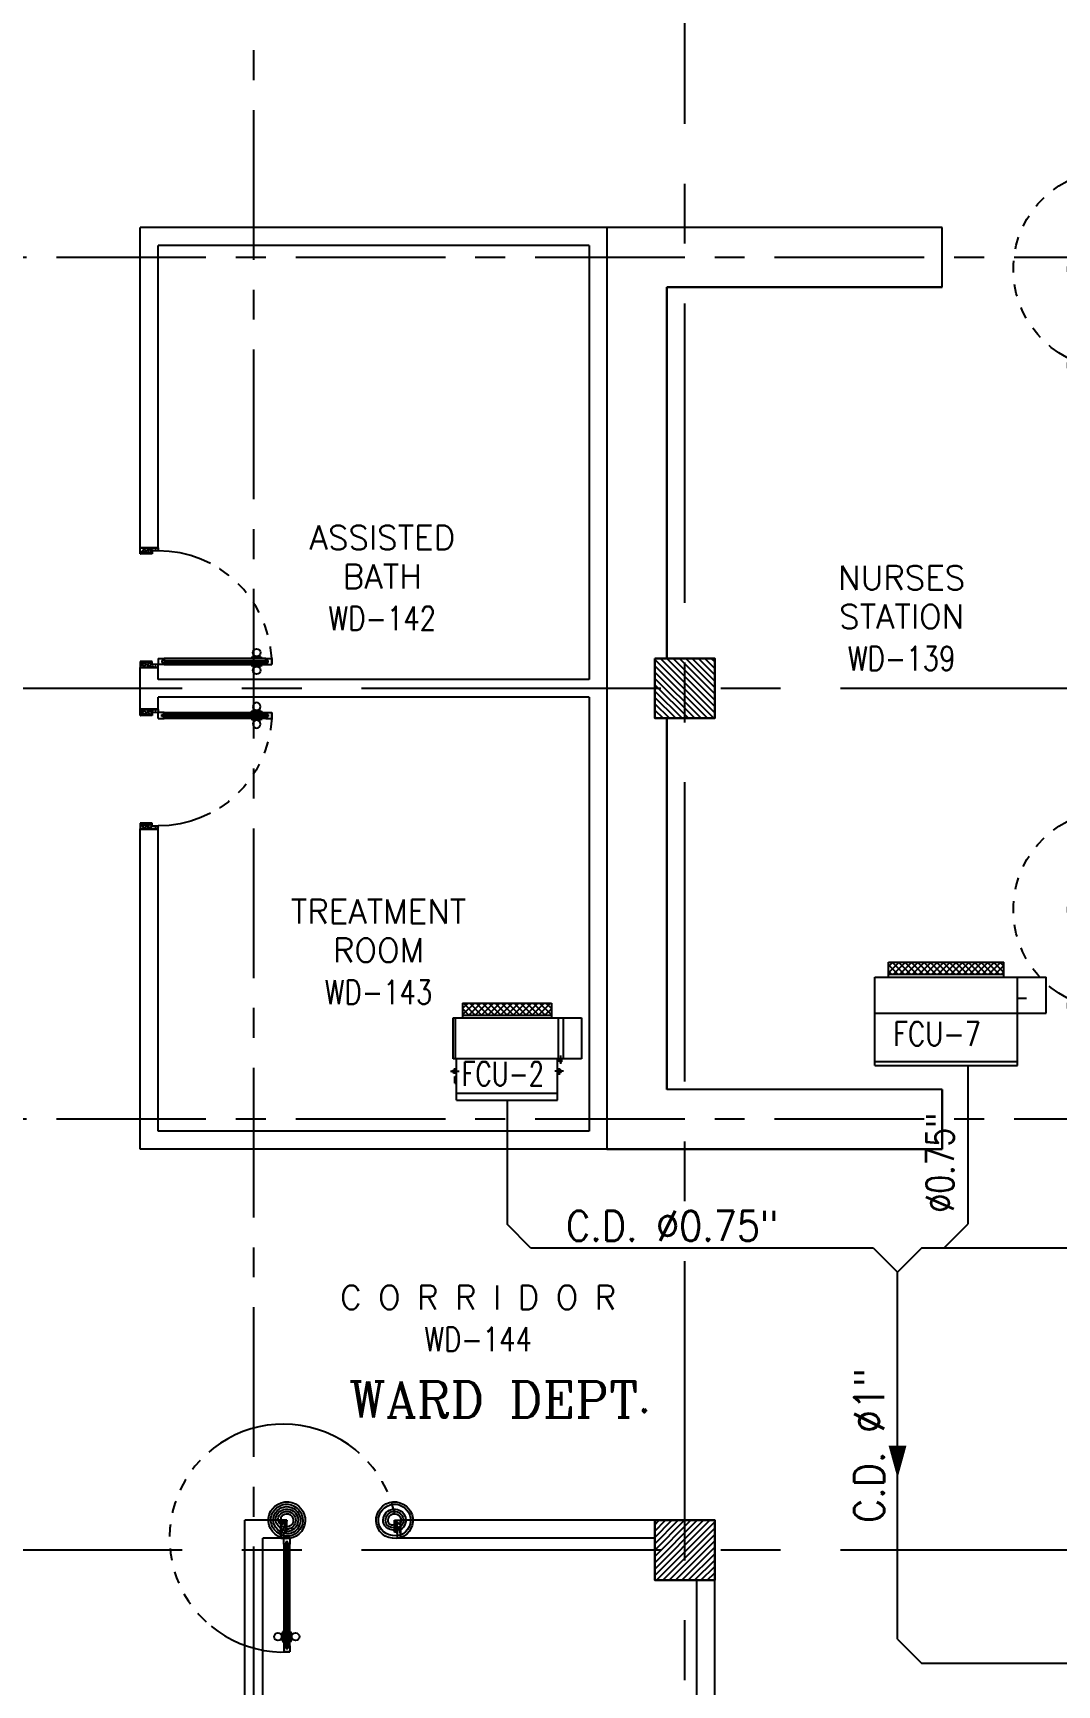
# Model space of a CAD drawing. Extents: x 417866242 to 417866469, y 43498047 to 43498124.
# Drawn here: x 417866434.92 to 417866443.47, y 43498089.68 to 43498103.48 of the extents above; entities that cross this region are included whole.
import ezdxf
from ezdxf.enums import TextEntityAlignment as Align

# ---------------------------------------------------------------- set-up
doc = ezdxf.new("R2010")
doc.units = 0
doc.header["$MEASUREMENT"] = 0
for name, pattern in [('CENTER', [2, 1.25, -0.25, 0.25, -0.25]), ('CENTERX2', [4, 2.5, -0.5, 0.5, -0.5]), ('HIDDEN', [0.375, 0.25, -0.125])]:
    doc.linetypes.add(name, pattern=pattern)
doc.layers.get('0').update_dxf_attribs({"linetype": 'CONTINUOUS'})
for name, color, linetype in [('AC-CD', 6, 'CONTINUOUS'), ('AC-TEXT', 2, 'CONTINUOUS'), ('AXES', 11, 'CENTERX2'), ('AXES1', 11, 'CENTER'), ('COL', 11, 'CONTINUOUS'), ('COUNTER', 11, 'CONTINUOUS'), ('DOOR', 11, 'CONTINUOUS'), ('FCU', 6, 'CONTINUOUS'), ('HAT', 11, 'CONTINUOUS'), ('M-TEXT', 2, 'CONTINUOUS'), ('P-SOLIDWASTE', 6, 'CONTINUOUS'), ('RM-NAME', 11, 'CONTINUOUS'), ('RM-NO', 11, 'CONTINUOUS'), ('WALL', 11, 'CONTINUOUS')]:
    doc.layers.add(name, color=color, linetype=linetype)
doc.styles.add('ROMANC', font='romanc', dxfattribs={"height": 0.1})
doc.styles.add('ROMANS', font='ROMANS.shx', dxfattribs={"width": 0.6})

# ---------------------------------------------------------------- blocks, each defined once
blk = doc.blocks.new('DOOR-10')
at = {"layer": 'DOOR', "color": 0, "linetype": 'ByBlock'}
for p, q in [((-83, 1005), (-92, 1005)), ((-92, 1005), (-92, 940)), ((-76, 1018), (-83, 1018)), ((-83, 928), (-83, 1018)), ((-83, 1005), (-83, 940)), ((-26, 1100), (-76, 1100)), ((-76, 1100), (-26, 1100)), ((-76, 1050), (-76, 1100)), ((-59, 1050), (-76, 1050)), ((-43, 1070), (-59, 1070)), ((-59, 1050), (-59, 1070)), ((-43, 1050), (-43, 1070)), ((-26, 1050), (-43, 1050)), ((-26, 1050), (-26, 1100)), ((-26, 1018), (-18, 1018)), ((-18, 928), (-18, 1018)), ((-18, 1005), (-9, 1005)), ((-18, 1005), (-18, 940)), ((-9, 1005), (-9, 940)), ((-83, 940), (-92, 940)), ((-76, 928), (-83, 928)), ((-26, 928), (-18, 928)), ((-18, 940), (-9, 940)), ((-1001, 0), (-1001, 150)), ((-1001, 150), (-976, 150)), ((-1001, 150), (-1001, 0)), ((-976, 150), (-976, 100)), ((-76, 200), (-59, 200)), ((-76, 150), (-76, 200)), ((-76, 150), (-26, 150)), ((-59, 200), (-59, 180)), ((-59, 180), (-43, 180)), ((-43, 200), (-26, 200)), ((-43, 180), (-43, 200)), ((-26, 200), (-26, 150)), ((-1, 150), (-26, 150)), ((-26, 150), (-26, 100)), ((-951, 0), (-1001, 0)), ((-976, 100), (-951, 100)), ((-951, 100), (-951, 0)), ((-51, 100), (-51, 0)), ((-26, 100), (-51, 100)), ((-51, 0), (-1, 0))]:
    blk.add_line(p, q, dxfattribs=at)
at = {"layer": 'DOOR', "linetype": 'ByBlock'}
for p, q in [((-76, 1050), (-76, 200)), ((-59, 200), (-59, 1050)), ((-43, 200), (-43, 1050)), ((-26, 200), (-26, 1050))]:
    blk.add_line(p, q, dxfattribs=at)
at = {"layer": 'DOOR', "color": 9, "linetype": 'ByBlock'}
for p, q in [((-1, 0), (-1, 150)), ((-951, 0), (-1001, 114)), ((-951, 0), (-1001, 40)), ((-951, 0), (-964, 100)), ((-51, 0), (-1, 114)), ((-51, 0), (-37, 100)), ((-51, 0), (-1, 40))]:
    blk.add_line(p, q, dxfattribs=at)
at = {"layer": 'DOOR', "color": 0, "linetype": 'ByBlock'}
for centre in [(-124, 973), (23, 973)]:
    blk.add_circle(centre, 32.4, dxfattribs=at)
at = {"layer": 'DOOR', "linetype": 'HIDDEN', "ltscale": 0.5}
blk.add_arc((-23, 149), 952, 93.1482, 179.9482, dxfattribs=at)
at = {"layer": 'DOOR', "color": 9, "linetype": 'ByBlock'}
for centre, radius, start, end in [((-951, 0), 154, 103.7142, 108.8947), ((-51, 0), 154, 71.1053, 76.2858), ((-951, 0), 134, 100.72, 111.8402), ((-951, 0), 94.4, 90, 121.9818), ((-951, 0), 74.4, 90, 132.2236), ((-951, 0), 54.4, 90, 156.7926), ((-951, 0), 34.4, 90, 180), ((-951, 0), 14.4, 90, 180), ((-51, 0), 94.4, 58.0182, 90), ((-51, 0), 74.4, 47.7764, 90), ((-51, 0), 54.4, 23.2074, 90), ((-51, 0), 34.4, 0, 90), ((-51, 0), 14.4, 0, 90), ((-51, 0), 134, 68.1598, 79.28), ((-51, 0), 114, 64.0838, 77.3774)]:
    blk.add_arc(centre, radius, start, end, dxfattribs=at)
blk = doc.blocks.new('*X74')
at = {"color": 0}
for p, q in [((238729, 162732), (239186, 163190)), ((238729, 162785), (239133, 163190)), ((238729, 162838), (239080, 163190)), ((238729, 162891), (239027, 163190)), ((238729, 162944), (238974, 163190)), ((238729, 162997), (238921, 163190)), ((238729, 163050), (238868, 163190)), ((238729, 163103), (238815, 163190)), ((238729, 163157), (238762, 163190)), ((238739, 162690), (239229, 163179)), ((238792, 162690), (239229, 163126)), ((238845, 162690), (239229, 163073)), ((238898, 162690), (239229, 163020)), ((238951, 162690), (239229, 162967)), ((239004, 162690), (239229, 162914)), ((239057, 162690), (239229, 162861)), ((239110, 162690), (239229, 162808)), ((239163, 162690), (239229, 162755)), ((239216, 162690), (239229, 162702))]:
    blk.add_line(p, q, dxfattribs=at)
blk = doc.blocks.new('COL50')
at = {"layer": 'COL'}
blk.add_lwpolyline([(-250, 250), (-250, -250), (250, -250), (250, 250)], close=True, dxfattribs=at)
blk = doc.blocks.new('DOOR90')
at = {"layer": 'DOOR', "color": 7, "linetype": 'ByBlock'}
for p, q in [((-150, 0), (0, 0)), ((-150, 0), (-150, -25)), ((0, -50), (-114, 0)), ((0, -50), (-40, 0)), ((0, -50), (0, 0)), ((-1000, -25), (-1050, -25)), ((-1050, -75), (-1050, -25)), ((-1050, -25), (-1050, -75)), ((-1000, -75), (-1050, -75)), ((-1000, -42), (-1020, -42)), ((-1020, -42), (-1020, -58)), ((-1000, -58), (-1020, -58)), ((-1000, -25), (-1000, -42)), ((-1000, -58), (-1000, -75)), ((-878, -18), (-968, -18)), ((-968, -25), (-968, -18)), ((-968, -75), (-968, -82)), ((-878, -82), (-968, -82)), ((-955, -9), (-890, -9)), ((-955, -18), (-955, -9)), ((-955, -18), (-890, -18)), ((-955, -82), (-890, -82)), ((-955, -82), (-955, -91)), ((-955, -91), (-890, -91)), ((-890, -18), (-890, -9)), ((-890, -82), (-890, -91)), ((-878, -25), (-878, -18)), ((-878, -75), (-878, -82)), ((-200, -25), (-150, -25)), ((-200, -42), (-200, -25)), ((-180, -42), (-200, -42)), ((-200, -58), (-180, -58)), ((-200, -75), (-200, -58)), ((-150, -75), (-200, -75)), ((-180, -58), (-180, -42)), ((-150, -25), (-100, -25)), ((-150, -75), (-150, -25)), ((-100, -25), (-100, -50)), ((0, -50), (-100, -37)), ((-100, -50), (0, -50)), ((-150, -875), (-100, -875)), ((-150, -900), (-150, -875)), ((-150, -900), (0, -900)), ((0, -900), (-150, -900)), ((0, -850), (-114, -900)), ((-100, -875), (-100, -850)), ((0, -850), (-100, -863)), ((-100, -850), (0, -850)), ((0, -850), (-40, -900)), ((0, -850), (0, -900))]:
    blk.add_line(p, q, dxfattribs=at)
at = {"layer": 'DOOR', "linetype": 'ByBlock'}
for p, q in [((-200, -25), (-1000, -25)), ((-200, -42), (-1000, -42)), ((-200, -58), (-1000, -58)), ((-1000, -75), (-200, -75))]:
    blk.add_line(p, q, dxfattribs=at)
at = {"layer": 'DOOR', "color": 7, "linetype": 'ByBlock'}
for centre in [(-923, 24), (-923, -124)]:
    blk.add_circle(centre, 32.4, dxfattribs=at)
for centre, radius, start, end in [((0, -50), 154, 161.1053, 166.2858), ((0, -50), 94.4, 148.0182, 180), ((0, -50), 134, 158.1598, 169.28), ((0, -50), 114, 154.0838, 167.3774), ((0, -50), 74.4, 137.7764, 180), ((0, -50), 54.4, 113.2074, 180), ((0, -50), 34.4, 90, 180), ((0, -50), 14.4, 90, 180), ((0, -850), 154, 193.7142, 198.8947), ((0, -850), 134, 190.72, 201.8402), ((0, -850), 94.4, 180, 211.9818), ((0, -850), 74.4, 180, 222.2236), ((0, -850), 54.4, 180, 246.7926), ((0, -850), 34.4, 180, 270), ((0, -850), 14.4, 180, 270)]:
    blk.add_arc(centre, radius, start, end, dxfattribs=at)
at = {"layer": 'DOOR', "linetype": 'HIDDEN', "ltscale": 0.5}
blk.add_arc((-222, -50), 828, 178.2701, 275.003, dxfattribs=at)
blk = doc.blocks.new('*X52')
at = {"color": 0}
for p, q in [((235129, 155526), (235592, 155990)), ((235129, 155579), (235539, 155990)), ((235129, 155632), (235486, 155990)), ((235129, 155685), (235433, 155990)), ((235129, 155738), (235380, 155990)), ((235129, 155791), (235327, 155990)), ((235129, 155844), (235274, 155990)), ((235129, 155897), (235221, 155990)), ((235129, 155950), (235168, 155990)), ((235145, 155490), (235629, 155973)), ((235198, 155490), (235629, 155920)), ((235251, 155490), (235629, 155867)), ((235304, 155490), (235629, 155814)), ((235357, 155490), (235629, 155761)), ((235410, 155490), (235629, 155708)), ((235464, 155490), (235629, 155655)), ((235517, 155490), (235629, 155602)), ((235570, 155490), (235629, 155549)), ((235623, 155490), (235629, 155496))]:
    blk.add_line(p, q, dxfattribs=at)
blk = doc.blocks.new('*X14')
at = {"color": 0}
for p, q in [((-750, 2538), (-672, 2616)), ((-750, 2591), (-725, 2616)), ((-660, 2516), (-750, 2606)), ((-713, 2516), (-750, 2553)), ((-719, 2516), (-619, 2616)), ((-607, 2516), (-707, 2616)), ((-666, 2516), (-566, 2616)), ((-554, 2516), (-654, 2616)), ((-613, 2516), (-513, 2616)), ((-501, 2516), (-601, 2616)), ((-560, 2516), (-460, 2616)), ((-448, 2516), (-548, 2616)), ((-507, 2516), (-407, 2616)), ((-394, 2516), (-494, 2616)), ((-454, 2516), (-354, 2616)), ((-341, 2516), (-441, 2616)), ((-401, 2516), (-301, 2616)), ((-288, 2516), (-388, 2616)), ((-348, 2516), (-248, 2616)), ((-235, 2516), (-335, 2616)), ((-295, 2516), (-195, 2616)), ((-182, 2516), (-282, 2616)), ((-242, 2516), (-142, 2616)), ((-129, 2516), (-229, 2616)), ((-189, 2516), (-89, 2616)), ((-76, 2516), (-176, 2616)), ((-136, 2516), (-36, 2616)), ((-23, 2516), (-123, 2616)), ((-83, 2516), (17, 2616)), ((30, 2516), (-70, 2616)), ((-30, 2516), (70, 2616)), ((83, 2516), (-17, 2616)), ((23, 2516), (123, 2616)), ((136, 2516), (36, 2616)), ((76, 2516), (176, 2616)), ((189, 2516), (89, 2616)), ((129, 2516), (215, 2601)), ((215, 2543), (142, 2616)), ((182, 2516), (215, 2548)), ((215, 2596), (195, 2616))]:
    blk.add_line(p, q, dxfattribs=at)
blk = doc.blocks.new('WAP16')
at = {"color": 6}
for p, q in [((-597, 0), (-597, -737)), ((-597, 0), (597, 0)), ((597, 0), (597, -737)), ((-597, -437), (597, -437)), ((-597, -737), (597, -737))]:
    blk.add_line(p, q, dxfattribs=at)
at = {"color": 3}
for p, q in [((-597, -32), (597, -32)), ((597, -437), (835, -437)), ((835, -437), (835, -737)), ((597, -562), (670, -562)), ((-482, -737), (-482, -862)), ((-482, -762), (482, -762)), ((482, -737), (482, -862)), ((597, -737), (835, -737)), ((-482, -862), (482, -862))]:
    blk.add_line(p, q, dxfattribs=at)
at = {"color": 11}
blk.add_blockref('*X14', (268, -3378), dxfattribs=at)
blk = doc.blocks.new('*X12')
at = {"color": 0}
for p, q in [((16890, -2467), (16943, -2414)), ((16890, -2520), (16990, -2420)), ((16990, -2565), (16890, -2465)), ((16890, -2573), (16990, -2473)), ((16990, -2512), (16892, -2414)), ((16990, -2459), (16945, -2414)), ((16990, -2619), (16890, -2519)), ((16890, -2626), (16990, -2526)), ((16990, -2672), (16890, -2572)), ((16890, -2679), (16990, -2579)), ((16990, -2725), (16890, -2625)), ((16890, -2732), (16990, -2632)), ((16990, -2778), (16890, -2678)), ((16890, -2785), (16990, -2685)), ((16990, -2831), (16890, -2731)), ((16890, -2838), (16990, -2738)), ((16990, -2884), (16890, -2784)), ((16890, -2891), (16990, -2791)), ((16990, -2937), (16890, -2837)), ((16890, -2944), (16990, -2844)), ((16990, -2990), (16890, -2890)), ((16890, -2997), (16990, -2897)), ((16990, -3043), (16890, -2943)), ((16890, -3050), (16990, -2950)), ((16990, -3096), (16890, -2996)), ((16890, -3103), (16990, -3003)), ((16990, -3149), (16890, -3049)), ((16944, -3155), (16890, -3102)), ((16892, -3155), (16990, -3056)), ((16945, -3155), (16990, -3109))]:
    blk.add_line(p, q, dxfattribs=at)
blk = doc.blocks.new('WHE06')
at = {"color": 3}
for p, q in [((689, 622), (346, 622)), ((346, 622), (346, 469)), ((689, 469), (689, 622)), ((60, -422), (60, 422)), ((212, 437), (269, 437)), ((232, 452), (232, 422)), ((232, 452), (252, 452)), ((242, 472), (242, 399)), ((252, 452), (252, 422)), ((305, 448), (373, 448)), ((321, 458), (321, 438)), ((321, 458), (346, 458)), ((321, 438), (346, 438)), ((346, 430), (689, 430)), ((811, 371), (689, 371)), ((711, -371), (711, 371)), ((811, -371), (811, 371)), ((242, -472), (242, -399)), ((811, -371), (689, -371)), ((142, -437), (142, -422)), ((142, -437), (197, -437)), ((197, -437), (197, -422)), ((221, -437), (269, -437)), ((232, -452), (232, -422)), ((232, -452), (252, -452)), ((252, -452), (252, -422)), ((346, -430), (689, -430))]:
    blk.add_line(p, q, dxfattribs=at)
at = {"color": 6}
for p, q in [((0, -422), (0, 422)), ((0, 422), (346, 422)), ((346, 469), (346, -451)), ((689, 469), (346, 469)), ((689, -451), (689, 469)), ((0, -422), (346, -422)), ((346, -451), (689, -451))]:
    blk.add_line(p, q, dxfattribs=at)
at = {"color": 11}
blk.add_blockref('*X12', (-16179, 2784), dxfattribs=at)
blk = doc.blocks.new('RM1')
at = {"layer": 'RM-NAME', "style": 'ROMANS'}
for tag, p in [('ROOMNAME1', (0, 324)), ('ROOMNAME2', (0, 0))]:
    blk.add_attdef(tag, text='', height=200, dxfattribs=at).set_placement(p, align=Align.MIDDLE)

msp = doc.modelspace()

# ---------------------------------------------------------------- linework, layer by layer
at = {"layer": 'AC-CD'}
for p, q in [((417866442.726, 43498094.859), (417866442.726, 43498093.532)), ((417866438.876, 43498094.568), (417866438.876, 43498093.532)), ((417866439.076, 43498093.332), (417866438.876, 43498093.532)), ((417866442.526, 43498093.332), (417866442.726, 43498093.532)), ((417866441.938, 43498093.332), (417866439.076, 43498093.332)), ((417866441.938, 43498093.332), (417866442.138, 43498093.132)), ((417866442.338, 43498093.332), (417866442.138, 43498093.132)), ((417866445.164, 43498093.332), (417866442.338, 43498093.332)), ((417866442.138, 43498090.066), (417866442.138, 43498093.132)), ((417866442.138, 43498090.066), (417866442.338, 43498089.866)), ((417866442.338, 43498089.866), (417866443.741, 43498089.866))]:
    msp.add_line(p, q, dxfattribs=at)
at = {"layer": 'AXES'}
for p, q in [((417866440.361, 43498046.724), (417866440.361, 43498123.537)), ((417866468.161, 43498098.009), (417866400.121, 43498098.009)), ((417866468.161, 43498090.809), (417866400.121, 43498090.809))]:
    msp.add_line(p, q, dxfattribs=at)
at = {"layer": 'AXES1'}
for p, q in [((417866436.761, 43498053.589), (417866436.761, 43498112.409)), ((417866458.361, 43498101.609), (417866400.121, 43498101.609)), ((417866458.361, 43498094.409), (417866400.121, 43498094.409))]:
    msp.add_line(p, q, dxfattribs=at)
at = {"layer": 'COUNTER'}
for p, q in [((417866442.511, 43498101.859), (417866439.711, 43498101.859)), ((417866439.711, 43498101.859), (417866439.711, 43498094.159)), ((417866442.511, 43498101.359), (417866442.511, 43498101.859)), ((417866442.511, 43498101.359), (417866442.511, 43498101.859)), ((417866442.511, 43498101.359), (417866440.211, 43498101.359)), ((417866442.511, 43498101.359), (417866440.211, 43498101.359)), ((417866440.211, 43498101.359), (417866440.211, 43498098.259)), ((417866440.211, 43498097.759), (417866440.211, 43498094.659)), ((417866440.211, 43498097.759), (417866440.211, 43498094.659)), ((417866442.511, 43498094.659), (417866440.211, 43498094.659)), ((417866442.511, 43498094.659), (417866442.511, 43498094.159)), ((417866442.511, 43498094.159), (417866439.711, 43498094.159))]:
    msp.add_line(p, q, dxfattribs=at)
at = {"layer": 'COUNTER', "linetype": 'ByBlock'}
for p, q in [((417866442.511, 43498101.859), (417866439.711, 43498101.859)), ((417866442.511, 43498101.859), (417866439.711, 43498101.859)), ((417866439.711, 43498101.859), (417866439.711, 43498094.159)), ((417866439.711, 43498101.859), (417866439.711, 43498094.159)), ((417866442.511, 43498101.359), (417866442.511, 43498101.859)), ((417866442.511, 43498101.359), (417866442.511, 43498101.859)), ((417866440.211, 43498101.359), (417866442.511, 43498101.359)), ((417866440.211, 43498101.359), (417866442.511, 43498101.359)), ((417866440.211, 43498098.259), (417866440.211, 43498101.359)), ((417866440.211, 43498098.259), (417866440.211, 43498101.359)), ((417866440.111, 43498098.259), (417866440.111, 43498097.759)), ((417866440.111, 43498098.259), (417866440.111, 43498097.759)), ((417866440.211, 43498098.259), (417866440.111, 43498098.259)), ((417866440.211, 43498098.259), (417866440.111, 43498098.259)), ((417866440.111, 43498097.759), (417866440.211, 43498097.759)), ((417866440.111, 43498097.759), (417866440.211, 43498097.759)), ((417866440.211, 43498094.659), (417866440.211, 43498097.759)), ((417866442.511, 43498094.659), (417866440.211, 43498094.659)), ((417866442.511, 43498094.659), (417866440.211, 43498094.659)), ((417866442.511, 43498094.159), (417866442.511, 43498094.659)), ((417866442.511, 43498094.159), (417866442.511, 43498094.659)), ((417866439.711, 43498094.159), (417866442.511, 43498094.159)), ((417866439.711, 43498094.159), (417866442.511, 43498094.159))]:
    msp.add_line(p, q, dxfattribs=at)
at = {"layer": 'P-SOLIDWASTE'}
msp.add_lwpolyline([(417866442.138, 43498091.41, 0, 0.15, 0), (417866442.138, 43498091.683, 0.15, 0.15, 0)], format="xyseb", dxfattribs=at)
at = {"layer": 'WALL'}
for p, q in [((417866439.711, 43498101.859), (417866435.811, 43498101.859)), ((417866435.811, 43498099.184), (417866435.811, 43498101.859)), ((417866439.711, 43498101.859), (417866439.711, 43498094.159)), ((417866439.561, 43498101.709), (417866435.961, 43498101.709)), ((417866435.961, 43498099.184), (417866435.961, 43498101.709)), ((417866439.561, 43498101.709), (417866439.561, 43498098.084)), ((417866435.961, 43498099.184), (417866435.811, 43498099.184)), ((417866435.961, 43498098.184), (417866435.811, 43498098.184)), ((417866435.811, 43498097.834), (417866435.811, 43498098.184)), ((417866435.961, 43498098.084), (417866435.961, 43498098.184)), ((417866439.561, 43498098.084), (417866435.961, 43498098.084)), ((417866435.961, 43498097.834), (417866435.811, 43498097.834)), ((417866435.961, 43498097.834), (417866435.961, 43498097.934)), ((417866439.561, 43498097.934), (417866435.961, 43498097.934)), ((417866439.561, 43498097.934), (417866439.561, 43498094.309)), ((417866435.961, 43498096.834), (417866435.811, 43498096.834)), ((417866435.811, 43498094.159), (417866435.811, 43498096.834)), ((417866435.961, 43498094.309), (417866435.961, 43498096.834)), ((417866439.561, 43498094.309), (417866435.961, 43498094.309)), ((417866439.711, 43498094.159), (417866435.811, 43498094.159)), ((417866436.686, 43498088.419), (417866436.686, 43498091.059)), ((417866436.986, 43498091.059), (417866436.686, 43498091.059)), ((417866436.986, 43498090.909), (417866436.986, 43498091.059)), ((417866437.986, 43498090.909), (417866437.986, 43498091.059)), ((417866440.111, 43498091.059), (417866437.986, 43498091.059)), ((417866436.836, 43498086.129), (417866436.836, 43498090.909)), ((417866436.986, 43498090.909), (417866436.836, 43498090.909)), ((417866440.111, 43498090.909), (417866437.986, 43498090.909)), ((417866440.461, 43498086.129), (417866440.461, 43498090.559)), ((417866440.611, 43498087.284), (417866440.611, 43498090.559))]:
    msp.add_line(p, q, dxfattribs=at)
at = {"layer": 'WALL', "linetype": 'ByBlock', "ltscale": 0.3}
for points in [[(417866440.111, 43498098.259), (417866440.611, 43498098.259), (417866440.611, 43498097.759), (417866440.111, 43498097.759)], [(417866440.111, 43498090.559), (417866440.611, 43498090.559), (417866440.611, 43498091.059), (417866440.111, 43498091.059)]]:
    msp.add_lwpolyline(points, close=True, dxfattribs=at)

# ---------------------------------------------------------------- block references
at = {"layer": 'COL', "yscale": 0.001000002026557922, "zscale": 0.001}
for p, xscale in [((417866440.361, 43498098.009), 0.0009999871253967285), ((417866440.361, 43498090.809), -0.0009999871253967285)]:
    msp.add_blockref('COL50', p, dxfattribs=dict(at, xscale=xscale))
at = {"layer": 'DOOR', "color": 0, "linetype": 'ByBlock', "xscale": -0.0009999871253967285, "yscale": 0.001000002026557922, "zscale": 0.001}
for p in [(417866443.711, 43498101.559), (417866443.711, 43498096.209)]:
    msp.add_blockref('DOOR90', p, dxfattribs=at)
at = {"layer": 'DOOR', "color": 0, "linetype": 'ByBlock', "ltscale": 0.3, "yscale": 0.001000002026557922, "zscale": 0.001}
for p, xscale, rotation in [((417866435.811, 43498098.183), 0.001000002026557922, 270), ((417866435.811, 43498097.834), -0.001000002026557922, 270), ((417866436.985, 43498091.059), 0.0009999871253967285, 180)]:
    msp.add_blockref('DOOR-10', p, dxfattribs=dict(at, xscale=xscale, rotation=rotation))
at = {"layer": 'FCU', "linetype": 'ByBlock', "yscale": 0.001000002026557922, "zscale": 0.001}
for name, p, xscale, rotation in [('WAP16', (417866442.544, 43498094.859), -0.0009999871253967285, 180), ('WAP16', (417866442.544, 43498094.859), -0.0009999871253967285, 180), ('WHE06', (417866438.876, 43498094.568), -0.001000002026557922, 270)]:
    msp.add_blockref(name, p, dxfattribs=dict(at, xscale=xscale, rotation=rotation))
at = {"layer": 'HAT', "yscale": 0.001000002026557922, "zscale": 0.001}
for name, p, xscale in [('*X74', (417866679.34, 43497935.069), -0.0009999871253967285), ('*X52', (417866204.982, 43497935.069), 0.0009999871253967285)]:
    msp.add_blockref(name, p, dxfattribs=dict(at, xscale=xscale))
at = {"layer": 'RM-NAME'}
ref = msp.add_blockref('RM1', (417866437.834, 43498098.944), dxfattribs=dict(at, xscale=-0.0009999871253967285, yscale=0.001000002026557922, zscale=0.001))
ref.add_attrib('ROOMNO', 'WD-142', dxfattribs={"layer": 'RM-NO', "height": 0.2, "style": 'ROMANS', "width": 0.8}).set_placement((417866437.834, 43498098.594), align=Align.MIDDLE)
ref.add_attrib('ROOMNAME2', 'BATH', dxfattribs={"height": 0.2, "style": 'ROMANS'}).set_placement((417866437.834, 43498098.944), align=Align.MIDDLE)
ref.add_attrib('ROOMNAME1', 'ASSISTED', dxfattribs={"height": 0.2, "style": 'ROMANS'}).set_placement((417866437.834, 43498099.268), align=Align.MIDDLE)
ref = msp.add_blockref('RM1', (417866442.173, 43498098.609), dxfattribs=dict(at, xscale=-0.0009999871253967285, yscale=0.001000002026557922, zscale=0.001))
ref.add_attrib('ROOMNO', 'WD-139', dxfattribs={"layer": 'RM-NO', "height": 0.2, "style": 'ROMANS', "width": 0.8}).set_placement((417866442.173, 43498098.259), align=Align.MIDDLE)
ref.add_attrib('ROOMNAME2', 'STATION', dxfattribs={"height": 0.2, "style": 'ROMANS'}).set_placement((417866442.173, 43498098.609), align=Align.MIDDLE)
ref.add_attrib('ROOMNAME1', 'NURSES', dxfattribs={"height": 0.2, "style": 'ROMANS'}).set_placement((417866442.173, 43498098.933), align=Align.MIDDLE)
ref = msp.add_blockref('RM1', (417866437.803, 43498095.821), dxfattribs=dict(at, xscale=-0.0009999871253967285, yscale=0.001000002026557922, zscale=0.001))
ref.add_attrib('ROOMNO', 'WD-143', dxfattribs={"layer": 'RM-NO', "height": 0.2, "style": 'ROMANS', "width": 0.8}).set_placement((417866437.803, 43498095.471), align=Align.MIDDLE)
ref.add_attrib('ROOMNAME2', 'ROOM', dxfattribs={"height": 0.2, "style": 'ROMANS'}).set_placement((417866437.803, 43498095.821), align=Align.MIDDLE)
ref.add_attrib('ROOMNAME1', 'TREATMENT', dxfattribs={"height": 0.2, "style": 'ROMANS'}).set_placement((417866437.803, 43498096.145), align=Align.MIDDLE)
ref = msp.add_blockref('RM1', (417866438.635, 43498092.921), dxfattribs=dict(at, xscale=0.0009999871253967285, yscale=0.001000002026557922, zscale=0.001))
ref.add_attrib('ROOMNO', 'WD-144', dxfattribs={"layer": 'RM-NO', "height": 0.2, "style": 'ROMANS', "width": 0.8}).set_placement((417866438.635, 43498092.571), align=Align.MIDDLE)
ref.add_attrib('ROOMNAME2', 'C O R R I D O R', dxfattribs={"height": 0.2, "style": 'ROMANS'}).set_placement((417866438.635, 43498092.921), align=Align.MIDDLE)

# ---------------------------------------------------------------- texts
at = {"layer": 'AC-TEXT', "style": 'ROMANS'}
for s, height, width, p in [(' %%c0.75"', 0.23, 0.8, (417866442.493, 43498093.984)), ('C.D. %%c1"', 0.25, 0.9, (417866441.9, 43498091.682))]:
    msp.add_text(s, height=height, rotation=90, dxfattribs=dict(at, width=width)).set_placement(p, align=Align.MIDDLE)
at = {"layer": 'AC-TEXT', "style": 'ROMANS', "width": 0.9}
msp.add_text('C.D. %%c0.75"', height=0.25, dxfattribs=at).set_placement((417866440.256, 43498093.518), align=Align.MIDDLE)
at = {"layer": 'M-TEXT', "style": 'ROMANS'}
for s, width, p in [('FCU-7', 0.8, (417866442.102, 43498095.023)), ('FCU-2', 0.75, (417866438.497, 43498094.689))]:
    msp.add_text(s, height=0.2, dxfattribs=dict(at, width=width)).set_placement(p)
at = {"layer": 'RM-NAME', "style": 'ROMANC'}
msp.add_text(' WARD DEPT. ', height=0.3, dxfattribs=at).set_placement((417866438.815, 43498092.068), align=Align.MIDDLE)

doc.saveas('drawing.dxf')
